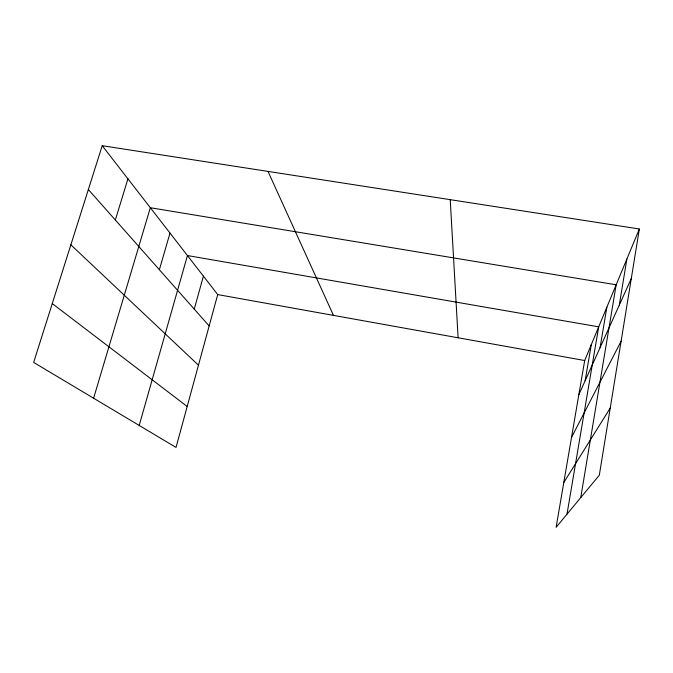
<?xml version="1.0" encoding="UTF-8"?>
<svg xmlns="http://www.w3.org/2000/svg" width="673" height="673" viewBox="0 0 673 673"><rect width="100%" height="100%" fill="white"/><g stroke="black" fill="none" stroke-linecap="round" stroke-linejoin="round"><path stroke-width="1.01" d="M639.35 228.988L599.315 475.214L556.117 527.295L584.694 360.535L639.35 228.988L102.22 145.704L33.65 362.427L176.023 447.427L217.716 294.581L102.22 145.704M619.286 305.13L626.883 259.004M600.055 347.722L606.853 307.199M580.757 497.591L616.165 284.797L150.331 207.721L93.606 398.223M567.003 514.18L598.692 326.842L187.439 255.547L139.202 425.445M585.14 380.75L591.281 344.694M194.253 309.117L203.423 276.149M159.375 269.73L170.008 233.085M115.335 219.995L127.937 178.85M578.847 394.681L631.291 278.529M571.512 437.458L621.103 341.211M563.789 482.533L610.234 408.048M217.716 294.581L584.694 360.535M52.267 303.573L187.187 406.484M70.858 244.821L198.451 365.195M88.356 189.534L209.16 325.951M267.997 171.405L333.463 315.385M450.229 199.662L458.111 337.787"/></g></svg>
